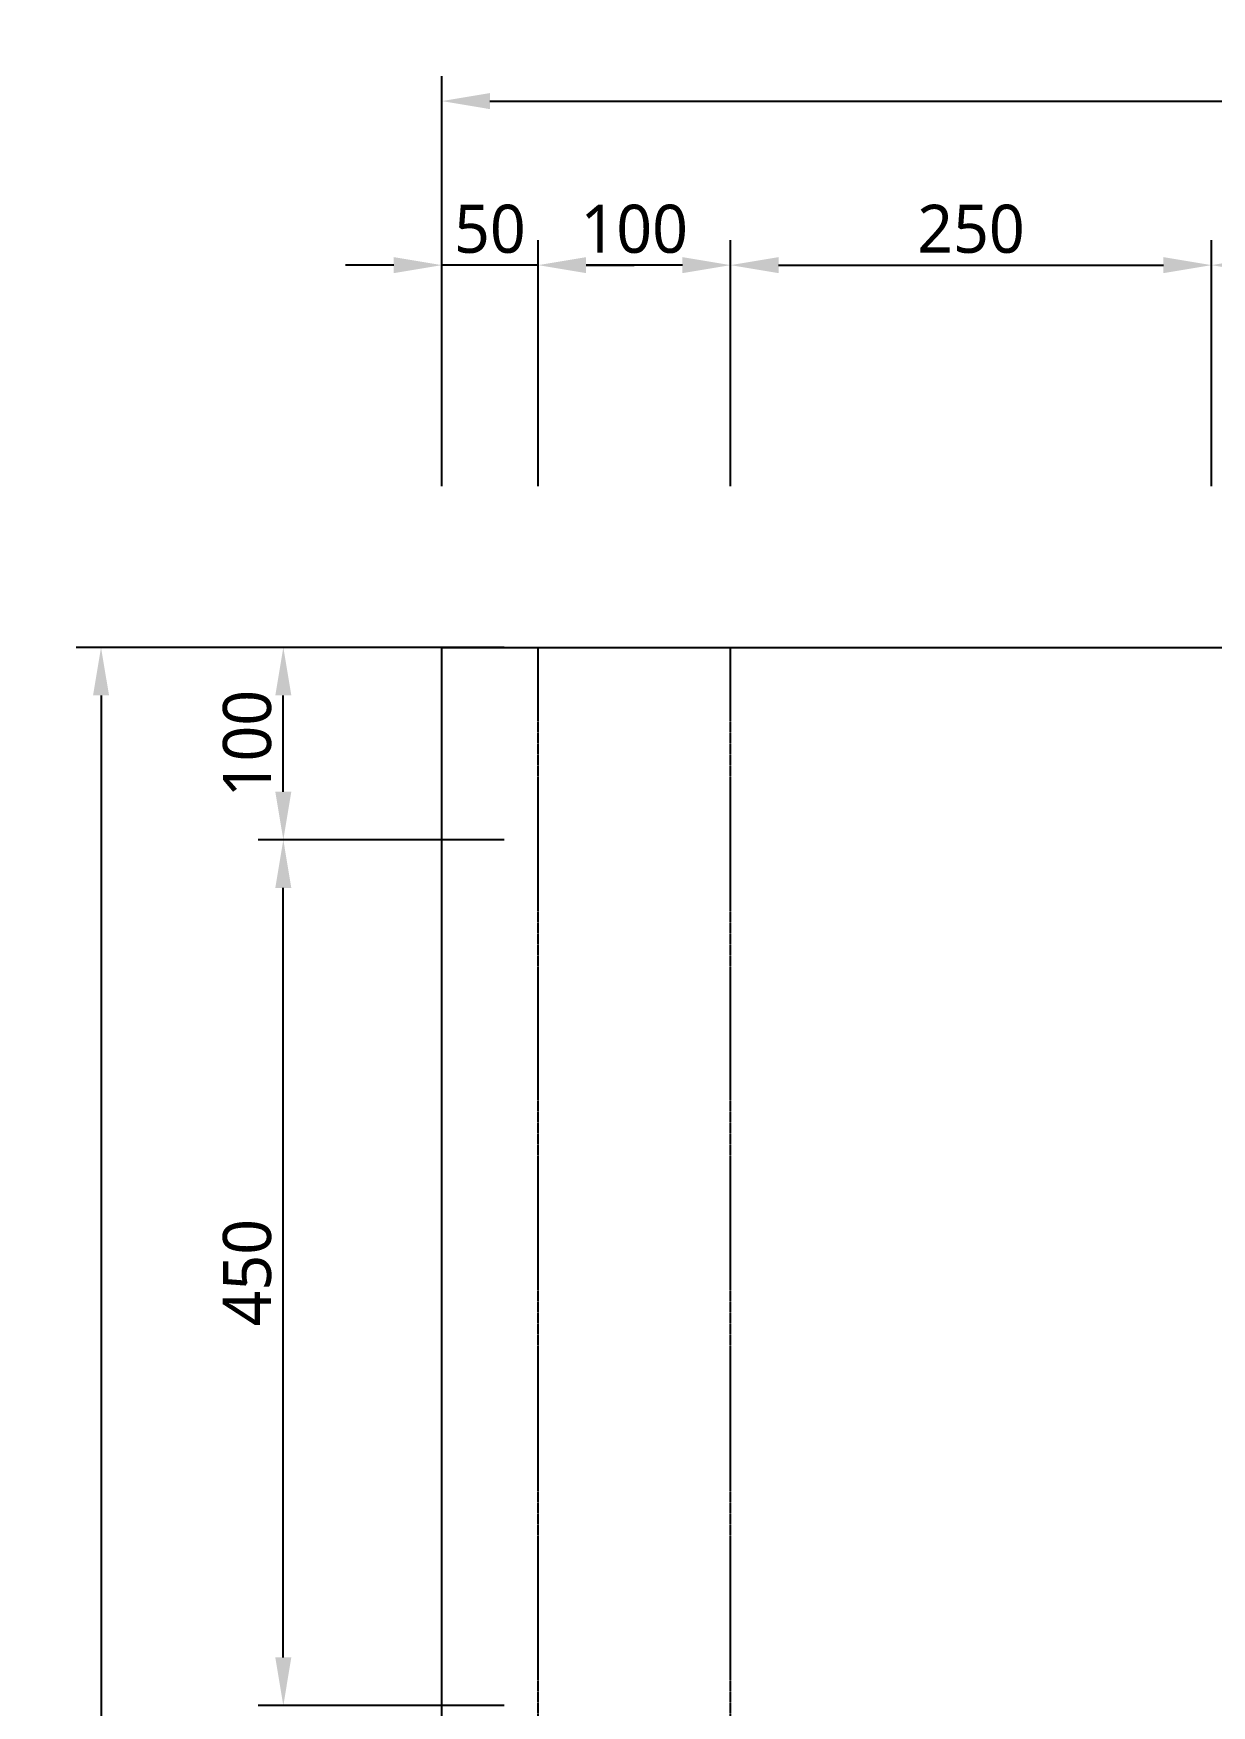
# Model space of a CAD drawing. Header units: millimetres. Extents: x -9013 to 516, y -36629 to 6082.
# Drawn here: x -5092 to -4479, y -15631 to -14762 of the extents above; entities that cross this region are included whole.
import ezdxf

# ---------------------------------------------------------------- set-up
doc = ezdxf.new("R2010")
doc.units = ezdxf.units.MM
doc.header["$LTSCALE"] = 0.05
doc.linetypes.add('CENTER2', pattern=[28.575, 19.05, -3.175, 3.175, -3.175])
doc.layers.get('0').update_dxf_attribs({"lineweight": 18})
doc.layers.get('Defpoints').update_dxf_attribs({"color": 140, "lineweight": 18})
for name, color, linetype in [('1CO', 4, 'Continuous'), ('2CONC', 4, 'Continuous'), ('HWAT___5CS', 3, 'CENTER2')]:
    doc.layers.add(name, color=color, linetype=linetype)
doc.styles.add('trebuchet_MS', font='trebuc.ttf')
doc.dimstyles.new('MGP', dxfattribs={"dimtxt": 2.5, "dimasz": 2.5, "dimexe": 1.25, "dimexo": 0.625, "dimtad": 1, "dimdec": 0, "dimtxsty": 'trebuchet_MS', "dimcen": 2.5, "dimclrt": 7, "dimadec": 0, "dimazin": 0, "dimtfac": 1, "dimtdec": 0, "dimtmove": 0, "dimatfit": 3, "dimfxl": 1.148294, "dimfxlon": 1, "dimarcsym": 2})

# ---------------------------------------------------------------- blocks, each defined once
blk = doc.blocks.new('*D465')
at = {"color": 0, "lineweight": -2, "transparency": 16777216}
for p, q in [((-4941.71, -15080.88), (-5069.54, -15080.88)), ((-5056.54, -15105.88), (-5056.54, -17405.88)), ((-4941.71, -17430.88), (-5069.54, -17430.88))]:
    blk.add_line(p, q, dxfattribs=at)
at = {"color": 0, "transparency": 16777216}
for points in [[(-5060.7, -15105.88), (-5052.37, -15105.88), (-5056.54, -15080.88)], [(-5060.7, -17405.88), (-5052.37, -17405.88), (-5056.54, -17430.88)]]:
    blk.add_solid(points, dxfattribs=at)
at = {"layer": 'Defpoints', "color": 0, "transparency": 16777216}
for p in [(-4729.46, -15080.88), (-5056.54, -17430.88), (-4814.41, -17430.88)]:
    blk.add_point(p, dxfattribs=at)
at = {"color": 7, "transparency": 16777216, "insert": (-5075.25, -16255.88), "char_height": 25, "attachment_point": 5, "rotation": 90, "style": 'trebuchet_MS'}
blk.add_mtext('2350', dxfattribs=at)
blk = doc.blocks.new('*D466')
at = {"color": 0, "lineweight": -2, "transparency": 16777216}
for p, q in [((-4846.98, -15180.88), (-4974.81, -15180.88)), ((-4961.81, -15605.88), (-4961.81, -15205.88)), ((-4846.98, -15630.88), (-4974.81, -15630.88))]:
    blk.add_line(p, q, dxfattribs=at)
at = {"color": 0, "transparency": 16777216}
for points in [[(-4965.98, -15205.88), (-4957.65, -15205.88), (-4961.81, -15180.88)], [(-4965.98, -15605.88), (-4957.65, -15605.88), (-4961.81, -15630.88)]]:
    blk.add_solid(points, dxfattribs=at)
at = {"layer": 'Defpoints', "color": 0, "transparency": 16777216}
for p in [(-4961.81, -15180.88), (-4512.03, -15180.88), (-4512.03, -15630.88)]:
    blk.add_point(p, dxfattribs=at)
at = {"color": 7, "transparency": 16777216, "insert": (-4980.53, -15405.88), "char_height": 25, "attachment_point": 5, "rotation": 90, "style": 'trebuchet_MS'}
blk.add_mtext('450', dxfattribs=at)
blk = doc.blocks.new('*D468')
at = {"color": 0, "lineweight": -2, "transparency": 16777216}
for p, q in [((-4729.46, -14997.02), (-4729.46, -14869.19)), ((-4479.46, -14997.02), (-4479.46, -14869.19)), ((-4704.46, -14882.19), (-4504.46, -14882.19))]:
    blk.add_line(p, q, dxfattribs=at)
at = {"color": 0, "transparency": 16777216}
for points in [[(-4704.46, -14878.03), (-4704.46, -14886.36), (-4729.46, -14882.19)], [(-4504.46, -14878.03), (-4504.46, -14886.36), (-4479.46, -14882.19)]]:
    blk.add_solid(points, dxfattribs=at)
at = {"layer": 'Defpoints', "color": 0, "transparency": 16777216}
for p in [(-4479.46, -14882.19), (-4729.46, -15080.88), (-4479.46, -15080.88)]:
    blk.add_point(p, dxfattribs=at)
at = {"color": 7, "transparency": 16777216, "insert": (-4604.46, -14863.47), "char_height": 25, "attachment_point": 5, "style": 'trebuchet_MS'}
blk.add_mtext('250', dxfattribs=at)
blk = doc.blocks.new('*D469')
at = {"color": 0, "lineweight": -2, "transparency": 16777216}
for p, q in [((-4479.46, -14997.02), (-4479.46, -14869.19)), ((-4229.46, -14997.02), (-4229.46, -14869.19)), ((-4454.46, -14882.19), (-4254.46, -14882.19))]:
    blk.add_line(p, q, dxfattribs=at)
at = {"color": 0, "transparency": 16777216}
for points in [[(-4454.46, -14878.03), (-4454.46, -14886.36), (-4479.46, -14882.19)], [(-4254.46, -14878.03), (-4254.46, -14886.36), (-4229.46, -14882.19)]]:
    blk.add_solid(points, dxfattribs=at)
at = {"layer": 'Defpoints', "color": 0, "transparency": 16777216}
for p in [(-4229.46, -14882.19), (-4479.46, -15080.88), (-4229.46, -15180.88)]:
    blk.add_point(p, dxfattribs=at)
at = {"color": 7, "transparency": 16777216, "insert": (-4354.46, -14863.47), "char_height": 25, "attachment_point": 5, "style": 'trebuchet_MS'}
blk.add_mtext('250', dxfattribs=at)
blk = doc.blocks.new('*D473')
at = {"color": 0, "lineweight": -2, "transparency": 16777216}
for p, q in [((-4879.46, -14911.76), (-4879.46, -14783.93)), ((-3314.46, -14911.76), (-3314.46, -14783.93)), ((-4854.46, -14796.93), (-3339.46, -14796.93))]:
    blk.add_line(p, q, dxfattribs=at)
at = {"color": 0, "transparency": 16777216}
for points in [[(-4854.46, -14792.76), (-4854.46, -14801.1), (-4879.46, -14796.93)], [(-3339.46, -14792.76), (-3339.46, -14801.1), (-3314.46, -14796.93)]]:
    blk.add_solid(points, dxfattribs=at)
at = {"layer": 'Defpoints', "color": 0, "transparency": 16777216}
for p in [(-3314.46, -14796.93), (-4879.46, -15107.96), (-3314.46, -15107.96)]:
    blk.add_point(p, dxfattribs=at)
at = {"color": 7, "transparency": 16777216, "insert": (-4096.96, -14778.17), "char_height": 25, "attachment_point": 5, "style": 'trebuchet_MS'}
blk.add_mtext('1565', dxfattribs=at)
blk = doc.blocks.new('*D476')
at = {"color": 0, "lineweight": -2, "transparency": 16777216}
for p, q in [((-4846.98, -15080.88), (-4974.81, -15080.88)), ((-4961.81, -15155.88), (-4961.81, -15105.88)), ((-4846.98, -15180.88), (-4974.81, -15180.88))]:
    blk.add_line(p, q, dxfattribs=at)
at = {"color": 0, "transparency": 16777216}
for points in [[(-4965.98, -15105.88), (-4957.65, -15105.88), (-4961.81, -15080.88)], [(-4965.98, -15155.88), (-4957.65, -15155.88), (-4961.81, -15180.88)]]:
    blk.add_solid(points, dxfattribs=at)
at = {"layer": 'Defpoints', "color": 0, "transparency": 16777216}
for p in [(-4961.81, -15080.88), (-4512.09, -15080.88), (-4479.46, -15180.88)]:
    blk.add_point(p, dxfattribs=at)
at = {"color": 7, "transparency": 16777216, "insert": (-4980.53, -15130.88), "char_height": 25, "attachment_point": 5, "rotation": 90, "style": 'trebuchet_MS'}
blk.add_mtext('100', dxfattribs=at)
blk = doc.blocks.new('*D488')
at = {"color": 0, "lineweight": -2, "transparency": 16777216}
for p, q in [((-4829.46, -14997.02), (-4829.46, -14869.19)), ((-4729.46, -14997.02), (-4729.46, -14869.19)), ((-4754.46, -14882.19), (-4804.46, -14882.19))]:
    blk.add_line(p, q, dxfattribs=at)
at = {"color": 0, "transparency": 16777216}
for points in [[(-4804.46, -14878.03), (-4804.46, -14886.36), (-4829.46, -14882.19)], [(-4754.46, -14878.03), (-4754.46, -14886.36), (-4729.46, -14882.19)]]:
    blk.add_solid(points, dxfattribs=at)
at = {"layer": 'Defpoints', "color": 0, "transparency": 16777216}
for p in [(-4829.46, -14882.19), (-4829.46, -15080.88), (-4729.46, -15080.88)]:
    blk.add_point(p, dxfattribs=at)
at = {"color": 7, "transparency": 16777216, "insert": (-4779.46, -14863.47), "char_height": 25, "attachment_point": 5, "style": 'trebuchet_MS'}
blk.add_mtext('100', dxfattribs=at)
blk = doc.blocks.new('*D489')
at = {"color": 0, "lineweight": -2, "transparency": 16777216}
for p, q in [((-4879.46, -14997.02), (-4879.46, -14869.19)), ((-4829.46, -14997.02), (-4829.46, -14869.19)), ((-4904.46, -14882.19), (-4929.46, -14882.19)), ((-4829.46, -14882.19), (-4879.46, -14882.19)), ((-4804.46, -14882.19), (-4779.46, -14882.19))]:
    blk.add_line(p, q, dxfattribs=at)
at = {"color": 0, "transparency": 16777216}
for points in [[(-4904.46, -14878.03), (-4904.46, -14886.36), (-4879.46, -14882.19)], [(-4804.46, -14878.03), (-4804.46, -14886.36), (-4829.46, -14882.19)]]:
    blk.add_solid(points, dxfattribs=at)
at = {"layer": 'Defpoints', "color": 0, "transparency": 16777216}
for p in [(-4879.46, -14882.19), (-4879.46, -15080.88), (-4829.46, -15080.88)]:
    blk.add_point(p, dxfattribs=at)
at = {"color": 7, "transparency": 16777216, "insert": (-4854.46, -14863.47), "char_height": 25, "attachment_point": 5, "style": 'trebuchet_MS'}
blk.add_mtext('50', dxfattribs=at)

msp = doc.modelspace()

# ---------------------------------------------------------------- linework, layer by layer
at = {"layer": '1CO'}
msp.add_line((-4879.46, -17430.88), (-4879.46, -15080.88), dxfattribs=at)
at = {"layer": '2CONC', "lineweight": -3}
msp.add_line((-4879.46, -15080.88), (-3314.46, -15080.88), dxfattribs=at)
at = {"layer": 'HWAT___5CS'}
for p, q in [((-4829.46, -17430.88), (-4829.46, -15080.88)), ((-4729.46, -17430.88), (-4729.46, -15080.88))]:
    msp.add_line(p, q, dxfattribs=at)

# ---------------------------------------------------------------- dimensions: what is measured, and where the dimension line sits
for base, p1, p2, picture, middle in [((-3314.46, -14796.93), (-4879.46, -15107.96), (-3314.46, -15107.96), '*D473', (-4096.96, -14778.17)), ((-4879.46, -14882.19), (-4829.46, -15080.88), (-4879.46, -15080.88), '*D489', (-4854.46, -14863.47)), ((-4829.46, -14882.19), (-4729.46, -15080.88), (-4829.46, -15080.88), '*D488', (-4779.46, -14863.47)), ((-4479.46, -14882.19), (-4729.46, -15080.88), (-4479.46, -15080.88), '*D468', (-4604.46, -14863.47)), ((-4229.46, -14882.19), (-4479.46, -15080.88), (-4229.46, -15180.88), '*D469', (-4354.46, -14863.47))]:
    dim = msp.add_linear_dim(base=base, p1=p1, p2=p2, dimstyle='MGP', override={"dimscale": 100, "dimtxt": 0.25, "dimasz": 0.25, "dimexe": 0.13, "dimexo": 0.06, "dimgap": 0.06, "dimarcsym": 1})
    dim.commit()
    dim.dimension.update_dxf_attribs({"geometry": picture, "text_midpoint": middle})
for base, p1, p2, picture, middle in [((-5056.54, -17430.88), (-4729.46, -15080.88), (-4814.41, -17430.88), '*D465', (-5075.25, -16255.88)), ((-4961.81, -15080.88), (-4479.46, -15180.88), (-4512.09, -15080.88), '*D476', (-4980.53, -15130.88)), ((-4961.81, -15180.88), (-4512.03, -15630.88), (-4512.03, -15180.88), '*D466', (-4980.53, -15405.88))]:
    dim = msp.add_linear_dim(base=base, p1=p1, p2=p2, angle=90, dimstyle='MGP', override={"dimscale": 100, "dimtxt": 0.25, "dimasz": 0.25, "dimexe": 0.13, "dimexo": 0.06, "dimgap": 0.06, "dimarcsym": 1})
    dim.commit()
    dim.dimension.update_dxf_attribs({"geometry": picture, "text_midpoint": middle})

doc.saveas('drawing.dxf')
